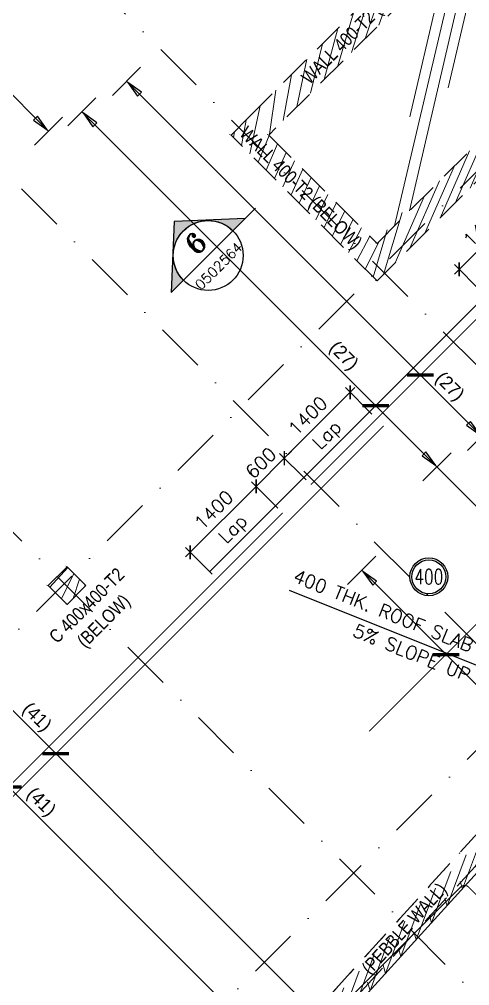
# Model space of a CAD drawing. Extents: x 660761725 to 1323371458, y 2734871439 to 5470067957.
# Drawn here: x 661637868 to 661644637, y 2735060130 to 2735074657 of the extents above; entities that cross this region are included whole.
import ezdxf
from ezdxf.enums import TextEntityAlignment as Align

# ---------------------------------------------------------------- set-up
doc = ezdxf.new("R2010")
doc.units = 0
for name, pattern in [('AXES', [1.95, 1.2, -0.25, 0.25, -0.25]), ('Hidden', [714.375, 476.25, -238.125]), ('sbp_axis_short', [10, 5, -2.5, 0, -2.5])]:
    doc.linetypes.add(name, pattern=pattern)
doc.layers.add('A-DETL', color=5, linetype='Continuous', lineweight=9, true_color=0x0000ff)
for name, color, linetype, lineweight in [('A-FLOR-PATT', 7, 'Continuous', 15), ('A-ROOF', 7, 'Continuous', 15), ('A-WALL-IDEN', 7, 'Continuous', 9), ('S-ARROW', 8, 'Continuous', 13), ('S-COLS-IDEN', 7, 'Continuous', 9), ('S-GRID', 7, 'Continuous', 9)]:
    doc.layers.add(name, color=color, linetype=linetype, lineweight=lineweight)
for name, color, linetype in [('S-AXIS', 20, 'AXES'), ('S-IDEN', 221, 'Continuous'), ('S-LEVEL', 3, 'Continuous'), ('S-RBAR-T16', 201, 'Continuous'), ('S-RBAR-T20', 10, 'Continuous'), ('S-RDIMO', 8, 'Continuous'), ('S-SCEL-INDT', 222, 'Continuous'), ('S-TXT', 3, 'Continuous')]:
    doc.layers.add(name, color=color, linetype=linetype)
doc.styles.add('08437-0000-2-020-000R-0511-00$0$ROMANS', font='ROMANS.shx', dxfattribs={"width": 0.75})
doc.styles.add('Arial Narrow_1', font='ARIALN.TTF', dxfattribs={"height": 199.9999999999998})
doc.styles.add('ROMANS', font='romans.shx')
doc.styles.add('ROMANT', font='romant')
doc.dimstyles.new('S-DIMI-100', dxfattribs={"dimscale": 100, "dimtxt": 2, "dimasz": 1.5, "dimexe": 1, "dimexo": 1, "dimgap": 1, "dimtad": 1, "dimdec": 0, "dimzin": 12, "dimdsep": 46, "dimtxsty": 'ROMANS', "dimblk": 'ARCHTICK', "dimcen": 0.09, "dimdle": 1, "dimclrd": 8, "dimclre": 8, "dimclrt": 4, "dimadec": 0, "dimazin": 3, "dimtfac": 1, "dimtdec": 0, "dimtix": 1, "dimtmove": 1, "dimatfit": 3, "dimtolj": 1, "dimtzin": 0, "dimarcsym": 0})
doc.dimstyles.new('S-DIMI-20', dxfattribs={"dimscale": 20, "dimtxt": 2, "dimasz": 1.5, "dimexe": 1, "dimexo": 1, "dimgap": 1, "dimtad": 1, "dimdec": 0, "dimzin": 12, "dimdsep": 46, "dimtxsty": 'ROMANS', "dimblk": 'ARCHTICK', "dimcen": 0.09, "dimdle": 1, "dimclrd": 8, "dimclre": 8, "dimclrt": 4, "dimadec": 0, "dimazin": 3, "dimtfac": 1, "dimtdec": 0, "dimtix": 1, "dimtmove": 1, "dimatfit": 3, "dimtolj": 1, "dimtzin": 0, "dimarcsym": 0})
pattern_1 = [(74.99999999999999, (0, 0), (-153.3407249233896, 41.08752341002518), [])]

# ---------------------------------------------------------------- blocks, each defined once
blk = doc.blocks.new('I am… All Range.')
at = {"layer": 'S-GRID', "color": 8, "linetype": 'sbp_axis_short', "lineweight": 13, "ltscale": 150}
for p, q in [((662622712.44625, 2734514326.959595), (662688816.0170653, 2734580430.53041)), ((662664888.7277402, 2734577934.090839), (662687431.1831487, 2734555391.635431)), ((662627061.1529542, 2734509978.252891), (662693164.7237693, 2734576081.823706)), ((662662792.38458, 2734575837.747679), (662685335.3221155, 2734553295.930852)), ((662660147.2208296, 2734573192.583929), (662682689.8586049, 2734550649.946153))]:
    blk.add_line(p, q, dxfattribs=at)
blk = doc.blocks.new('*U1143')
at = {"layer": 'S-SCEL-INDT'}
h = blk.add_hatch(color=256, dxfattribs=at)
edge = h.paths.add_edge_path()
edge.add_line((7.000001906104444, 2.263283386128023e-05), (10.50000190576247, 3.394924715394154e-05))
edge.add_line((10.50000190576247, 3.394924715394154e-05), (-2.921335544670001e-05, 9.624999999075953))
edge.add_line((-2.921335544670001e-05, 9.624999999075953), (-10.49999809220753, -3.394923260202631e-05))
edge.add_line((-10.49999809220753, -3.394923260202631e-05), (-6.999998092549504, -2.263281203340739e-05))
edge.add_arc((1.90677747013979e-06, 1.091277068709939e-11), 6.999999999363562, 0.00018525217620890544, 180.0001852521762, ccw=False)
at = {"layer": 'S-SCEL-INDT', "color": 2, "linetype": 'Continuous'}
blk.add_line((-6.999999999228748, 4.272327350918204e-05), (6.999999999228748, -4.272327350918204e-05), dxfattribs=at)
at = {"layer": 'S-SCEL-INDT'}
blk.add_line((13.40845287412958, 4.901550710201263e-05), (7.000001906104444, 2.263283386128023e-05), dxfattribs=at)
blk.add_lwpolyline([(7.000001906104444, 2.263283386128023e-05), (10.50000190576247, 3.394924715394154e-05), (-2.921335544670001e-05, 9.624999999075953), (-10.49999809220753, -3.394923260202631e-05), (-6.999998092549504, -2.263281203340739e-05, -0.9999999999999999)], format="xyb", close=True, dxfattribs=at)
for centre, radius in [((0, 0), 6.999999999370188), ((0, -1.906788384076208e-06), 6.99999999936)]:
    blk.add_circle(centre, radius, dxfattribs=at)
at = {"layer": 'S-SCEL-INDT', "linetype": 'Continuous', "style": 'ROMANT', "flags": 8}
for rotation, p in [(359.9998251523294, (-9.533905540592968e-07, 3.499999999687137)), (0.0001748476705820678, (9.533905540592968e-07, 3.499943417606119))]:
    blk.add_attdef('01', text='', height=4, rotation=rotation, dxfattribs=at).set_placement(p, align=Align.MIDDLE_CENTER)
at = {"layer": 'S-SCEL-INDT', "color": 3, "linetype": 'Continuous', "style": 'ROMANS', "flags": 8}
for rotation, p in [(359.9998251523294, (0, -2.974065839854546)), (0.0001748476705820678, (0, -2.97412474701559))]:
    blk.add_attdef('-', text='', height=2, rotation=rotation, dxfattribs=at).set_placement(p, align=Align.MIDDLE_CENTER)
blk = doc.blocks.new('I am… Limitless.')
at = {"layer": 'S-TXT', "color": 134}
ref = blk.add_blockref('*U1143', (662385813.3527745, 2734567411.659418), dxfattribs=dict(at, xscale=75.00000000000001, yscale=75.00000000000001, zscale=75.00000000000001, rotation=44.94966640259396))
ref.add_attrib('-', '0502564', dxfattribs={"layer": 'S-SCEL-INDT', "color": 3, "linetype": 'Continuous', "height": 150, "rotation": 44.94984142316793, "style": 'ROMANS'}).set_placement((662385970.940936, 2734567253.794135), align=Align.MIDDLE_CENTER)
ref.add_attrib('01', '6', dxfattribs={"layer": 'S-SCEL-INDT', "linetype": 'Continuous', "height": 300.0000000000001, "rotation": 44.94984142316793, "style": 'ROMANT'}).set_placement((662385627.9034256, 2734567597.434984), align=Align.MIDDLE_CENTER)
blk = doc.blocks.new('*U89')
at = {"layer": 'S-IDEN', "color": 8}
for radius in [3.8, 3.4]:
    blk.add_circle((0, 0), radius, dxfattribs=at)
at = {"layer": 'S-IDEN', "color": 4, "style": '08437-0000-2-020-000R-0511-00$0$ROMANS', "width": 0.75, "flags": 8}
blk.add_attdef('100', text='', height=3, dxfattribs=at).set_placement((0, 0), align=Align.MIDDLE_CENTER)
blk = doc.blocks.new('_ARCHTICK')
at = {"color": 0, "linetype": 'ByBlock', "const_width": 0.15}
blk.add_lwpolyline([(-0.5, -0.5), (0.5, 0.5)], dxfattribs=at)
blk = doc.blocks.new('*D299')
at = {"layer": 'S-RBAR-T16', "color": 8, "lineweight": -2, "transparency": 16777216}
for p, q in [((661642911.6505452, 2735069120.195968), (661641780.2793502, 2735067988.825345)), ((661643168.0273138, 2735068722.397678), (661642770.229189, 2735069120.196004)), ((661642178.0777614, 2735067732.448125), (661641780.2793859, 2735068130.246701))]:
    blk.add_line(p, q, dxfattribs=at)
at = {"layer": 'S-RBAR-T16', "color": 8, "lineweight": -2, "transparency": 16777216, "xscale": 150, "yscale": 150, "zscale": 150}
for p, rotation in [((661642840.9398493, 2735069049.485308), 44.99998551083341), ((661641850.9900461, 2735068059.536005), 224.9999855108334)]:
    blk.add_blockref('_ARCHTICK', p, dxfattribs=dict(at, rotation=rotation))
at = {"layer": 'S-RBAR-T16', "color": 4, "transparency": 16777216, "char_height": 200, "attachment_point": 5, "rotation": 44.999985510833376, "style": 'ROMANS'}
for s, insert in [('\\A1;1400', (661642204.5436277, 2735068695.932049)), ('\\A1;Lap', (661642510.9564887, 2735068389.519032))]:
    blk.add_mtext(s, dxfattribs=dict(at, insert=insert))
blk = doc.blocks.new('*D300')
at = {"layer": 'S-RBAR-T16', "color": 8, "lineweight": -2, "transparency": 16777216}
for p, q in [((661641497.4368623, 2735067705.982409), (661640366.0657712, 2735066574.61189)), ((661641753.8136936, 2735067308.184056), (661641356.0155061, 2735067705.982444)), ((661640763.8642455, 2735066318.234606), (661640366.065807, 2735066716.033246))]:
    blk.add_line(p, q, dxfattribs=at)
at = {"layer": 'S-RBAR-T16', "color": 8, "lineweight": -2, "transparency": 16777216, "xscale": 150, "yscale": 150, "zscale": 150}
for p, rotation in [((661641426.7261664, 2735067635.271749), 44.99998551083341), ((661640436.7764672, 2735066645.32255), 224.9999855108334)]:
    blk.add_blockref('_ARCHTICK', p, dxfattribs=dict(at, rotation=rotation))
at = {"layer": 'S-RBAR-T16', "color": 4, "transparency": 16777216, "char_height": 200, "attachment_point": 5, "rotation": 44.999985510833376, "style": 'ROMANS'}
for s, insert in [('\\A1;1400', (661640790.3299968, 2735067281.718542)), ('\\A1;Lap', (661641096.7428578, 2735066975.305525))]:
    blk.add_mtext(s, dxfattribs=dict(at, insert=insert))
blk = doc.blocks.new('*D301')
at = {"layer": 'S-RBAR-T16', "color": 8, "lineweight": -2, "transparency": 16777216}
for p, q in [((661642178.0777614, 2735067732.448125), (661641780.2794938, 2735068130.246593)), ((661641850.990154, 2735068059.535897), (661641957.0561981, 2735068165.601888)), ((661641850.990154, 2735068059.535897), (661641426.7259784, 2735067635.271936)), ((661641753.8136936, 2735067308.184056), (661641356.0153182, 2735067705.982633)), ((661641426.7259784, 2735067635.271936), (661641320.6599345, 2735067529.205946))]:
    blk.add_line(p, q, dxfattribs=at)
at = {"layer": 'S-RBAR-T16', "color": 8, "lineweight": -2, "transparency": 16777216, "xscale": 150, "yscale": 150, "zscale": 150}
for p, rotation in [((661641850.990154, 2735068059.535897), 224.9999855108334), ((661641426.7259784, 2735067635.271936), 44.99998551083338)]:
    blk.add_blockref('_ARCHTICK', p, dxfattribs=dict(at, rotation=rotation))
at = {"layer": 'S-RBAR-T16', "color": 4, "transparency": 16777216, "insert": (661641497.436746, 2735067988.825309), "char_height": 200, "attachment_point": 5, "rotation": 44.999985510833376, "style": 'ROMANS'}
blk.add_mtext('\\A1;600', dxfattribs=at)
blk = doc.blocks.new('*D303')
at = {"layer": 'S-RBAR-T16', "color": 8, "lineweight": -2, "transparency": 16777216}
for p, q in [((661645538.9139624, 2735071959.018249), (661644407.5428712, 2735070827.64773)), ((661645795.2907937, 2735071561.219896), (661645397.4926062, 2735071959.018285)), ((661644805.3413455, 2735070571.270447), (661644407.542907, 2735070969.069086))]:
    blk.add_line(p, q, dxfattribs=at)
at = {"layer": 'S-RBAR-T16', "color": 8, "lineweight": -2, "transparency": 16777216, "xscale": 150, "yscale": 150, "zscale": 150}
for p, rotation in [((661645468.2032664, 2735071888.307589), 44.99998551083341), ((661644478.2535672, 2735070898.35839), 224.9999855108334)]:
    blk.add_blockref('_ARCHTICK', p, dxfattribs=dict(at, rotation=rotation))
at = {"layer": 'S-RBAR-T16', "color": 4, "transparency": 16777216, "char_height": 200, "attachment_point": 5, "rotation": 44.999985510833376, "style": 'ROMANS'}
for s, insert in [('\\A1;1400', (661644831.8070968, 2735071534.754382)), ('\\A1;Lap', (661645138.2199578, 2735071228.341365))]:
    blk.add_mtext(s, dxfattribs=dict(at, insert=insert))
blk = doc.blocks.new('cadf_04')
at = {"color": 8, "const_width": 0.5000000000000002}
blk.add_lwpolyline([(1.414213560521603, 1.414213564246893), (-1.414213556796312, -1.414213556796312)], dxfattribs=at)
blk = doc.blocks.new('CADF_02')
at = {"color": 0}
blk.add_lwpolyline([(0, 0), (2.5, -0.4166666679084301), (2.5, 0.4166666679084301)], close=True, dxfattribs=at)
blk = doc.blocks.new('cadf_03')
at = {"color": 8}
blk.add_lwpolyline([(-3.725290298461914e-09, 2.99999999627471), (3.725290298461914e-09, -3.000000007450581)], dxfattribs=at)
blk.add_blockref('CADF_02', (0.2513523101806641, 0), dxfattribs=at)
blk = doc.blocks.new('I am… Atomic.')
at = {"layer": 'A-FLOR-PATT', "transparency": 33554600}
h = blk.add_hatch(dxfattribs=at)
h.set_pattern_fill('ANSI31', color=8, scale=50, angle=30, style=0)
h.set_pattern_definition(pattern_1)
edge = h.paths.add_edge_path()
edge.add_line((662389967.6433319, 2734579123.010657), (662390007.8012236, 2734579503.468677))
edge.add_line((662342114.705975, 2734544592.546931), (662390007.8012234, 2734579503.468677))
edge.add_line((662363195.8073889, 2734559608.047176), (662389967.7690635, 2734579123.040917))
edge.add_line((662362417.6524743, 2734559040.823584), (662363719.8899552, 2734559990.06879))
edge.add_line((662346720.4841449, 2734547598.623516), (662362783.6519626, 2734559307.613063))
edge.add_line((662345821.5310795, 2734546943.346041), (662347578.010761, 2734548223.703842))
edge.add_line((662342292.6126368, 2734544370.997322), (662346307.4227723, 2734547297.529027))
edge.add_line((662325865.2845687, 2734528370.671522), (662342114.6925843, 2734544592.5523))
edge.add_line((662340490.7204528, 2734542572.157625), (662342149.9785906, 2734544228.604904))
edge.add_line((662339422.0417168, 2734541505.28928), (662341320.3495216, 2734543400.381265))
edge.add_line((662336597.6306283, 2734538685.662872), (662340136.8031961, 2734542218.839921))
edge.add_line((662332705.8949801, 2734534800.520002), (662336243.7133716, 2734538332.345168))
edge.add_line((662332253.0745114, 2734534348.466631), (662332782.9359009, 2734534877.430412))
edge.add_line((662326312.3910785, 2734528417.846987), (662332351.9776915, 2734534447.202265))
edge.add_line((662325865.2845687, 2734528370.671522), (662326312.3910785, 2734528417.846987))
h = blk.add_hatch(dxfattribs=at)
h.set_pattern_fill('ANSI31', color=8, scale=50, angle=30, style=0)
h.set_pattern_definition(pattern_1)
edge = h.paths.add_edge_path()
edge.add_line((662389967.6433319, 2734579123.010657), (662390007.8012236, 2734579503.468677))
edge.add_line((662390178.8400514, 2734578972.951882), (662393574.2351673, 2734576558.543434))
edge.add_line((662390389.9110394, 2734578822.862847), (662389967.7690635, 2734579123.040917))
edge.add_line((662401600.1085552, 2734571260.373601), (662390007.8012234, 2734579503.468677))
edge.add_line((662401045.2346829, 2734570742.112331), (662400996.5411683, 2734571280.666277))
edge.add_line((662400996.5411683, 2734571280.666277), (662391834.41239, 2734577795.702194))
edge.add_line((662401631.7932035, 2734570909.939), (662401600.1085552, 2734571260.373601))
edge.add_line((662398386.0115408, 2734568087.393885), (662401045.2346829, 2734570742.112331))
edge.add_line((662378065.801715, 2734545768.423274), (662383150.2610395, 2734551353.010825))
edge.add_line((662383150.2610395, 2734551353.010825), (662388234.7203641, 2734556937.598375))
edge.add_line((662388234.7203641, 2734556937.598375), (662393319.1796887, 2734562522.185926))
edge.add_line((662393319.1796887, 2734562522.185926), (662398403.6390133, 2734568106.773477))
edge.add_line((662377177.0145457, 2734544792.211362), (662378389.7704264, 2734546124.258873))
edge.add_line((662345219.5168241, 2734509691.243385), (662350637.7770958, 2734515642.46591))
edge.add_line((662350637.7770958, 2734515642.46591), (662356056.0373675, 2734521593.688435))
edge.add_line((662356056.0373675, 2734521593.688435), (662361474.2976393, 2734527544.91096))
edge.add_line((662361474.2976393, 2734527544.91096), (662366892.5579109, 2734533496.133485))
edge.add_line((662366892.5579109, 2734533496.133485), (662372310.8181826, 2734539447.35601))
edge.add_line((662372310.8181826, 2734539447.35601), (662377729.0784543, 2734545398.578536))
edge.add_line((662345267.5598451, 2734509156.384884), (662400082.3408674, 2734569362.972085))
edge.add_line((662401418.6805061, 2734570690.601139), (662400941.3227103, 2734570214.051982))
edge.add_line((662400082.3408674, 2734569362.972085), (662401631.7932035, 2734570909.939))
h = blk.add_hatch(dxfattribs=at)
h.set_pattern_fill('ANSI31', color=8, scale=50, angle=30, style=0)
h.set_pattern_definition(pattern_1)
h.paths.add_polyline_path([(662390598.7475477, 2734578465.579719), (662388715.9077953, 2734576585.929477), (662393033.5280749, 2734572268.306242), (662394916.3678274, 2734574147.956483)], flags=16)
h.paths.add_polyline_path([(662390839.3164489, 2734573896.731206), (662388432.7739979, 2734576303.275305), (662387325.0130155, 2734575197.390858), (662389731.5554665, 2734572790.846759)], flags=16)
h.paths.add_polyline_path([(662390368.5953544, 2734572861.041639), (662386723.2477131, 2734569221.869177), (662388351.2029004, 2734567593.912876), (662391996.5505418, 2734571233.085337)], flags=16)
edge = h.paths.add_edge_path()
edge.add_line((662387041.8903742, 2734575480.513693), (662390592.252198, 2734579033.96361))
edge.add_line((662390595.7468959, 2734579030.091289), (662391834.41239, 2734577795.702194))
edge.add_line((662387041.8903742, 2734575480.513693), (662386758.7565768, 2734575197.859521))
edge.add_line((662389448.4216691, 2734572508.192587), (662386758.7565768, 2734575197.859521))
edge.add_line((662388351.1917443, 2734567028.135869), (662386156.9912745, 2734569222.337841))
edge.add_line((662386156.9912745, 2734569222.337841), (662386440.1250719, 2734569504.992013))
edge.add_line((662386440.1250719, 2734569504.992013), (662389448.4216691, 2734572508.192587))
edge.add_line((662395199.4904686, 2734573864.833648), (662388634.3255417, 2734567310.790041))
edge.add_line((662388351.1917443, 2734567028.135869), (662388634.3255417, 2734567310.790041))
edge.add_line((662390580.9457026, 2734573073.032268), (662392208.9008899, 2734571445.075966))
edge.add_line((662392208.9008899, 2734571445.075966), (662392750.3942775, 2734571985.65207))
edge.add_line((662395199.4904686, 2734573864.833648), (662395482.624266, 2734574147.48782))
edge.add_line((662391834.41239, 2734577795.702194), (662395482.624266, 2734574147.48782))
edge.add_line((662392750.3942775, 2734571985.65207), (662391122.4390903, 2734573613.608371))
h = blk.add_hatch(dxfattribs=at)
h.set_pattern_fill('ANSI31', color=8, scale=50, angle=30, style=0)
h.set_pattern_definition(pattern_1)
edge = h.paths.add_edge_path()
edge.add_line((662345468.2720397, 2734510142.524049), (662345661.1307589, 2734509588.669044))
edge.add_line((662345219.5168241, 2734509691.243385), (662350637.7770958, 2734515642.46591))
edge.add_line((662350637.7770958, 2734515642.46591), (662356056.0373675, 2734521593.688435))
edge.add_line((662356056.0373675, 2734521593.688435), (662361474.2976393, 2734527544.91096))
edge.add_line((662361474.2976393, 2734527544.91096), (662366892.5579109, 2734533496.133485))
edge.add_line((662366892.5579109, 2734533496.133485), (662372310.8181826, 2734539447.35601))
edge.add_line((662372310.8181826, 2734539447.35601), (662377729.0784543, 2734545398.578536))
edge.add_line((662345267.5598451, 2734509156.384884), (662400082.3408674, 2734569362.972085))
h = blk.add_hatch(dxfattribs=at)
h.set_pattern_fill('ANSI31', color=8, scale=50, angle=30, style=0)
h.set_pattern_definition(pattern_1)
h.paths.add_polyline_path([(662383692.9491707, 2734562731.852351), (662383410.1576436, 2734562449.061046), (662383692.4810303, 2734562166.258439), (662383975.2725575, 2734562449.049744)])
at = {"layer": 'A-DETL', "color": 8, "linetype": 'Hidden', "lineweight": 9}
for p, q in [((662395199.4904686, 2734573864.833648), (662388634.3255417, 2734567310.790041)), ((662390368.5953544, 2734572861.041639), (662386723.2477131, 2734569221.869177)), ((662386440.1250719, 2734569504.992013), (662389448.4216691, 2734572508.192587)), ((662388351.2029004, 2734567593.912876), (662391996.5505418, 2734571233.085337)), ((662386156.9912745, 2734569222.337841), (662386440.1250719, 2734569504.992013)), ((662386156.9912745, 2734569222.337841), (662386136.0458293, 2734569230.729803)), ((662388351.1917443, 2734567028.135869), (662386156.9912745, 2734569222.337841)), ((662386723.2477131, 2734569221.869177), (662386702.3023317, 2734569230.261114)), ((662386723.2477131, 2734569221.869177), (662388351.2029004, 2734567593.912876)), ((662399013.4511831, 2734568320.204953), (662345232.817815, 2734509249.488402)), ((662388330.2572441, 2734567602.304923), (662388351.2029004, 2734567593.912876)), ((662388351.1917443, 2734567028.135869), (662388634.3255417, 2734567310.790041)), ((662388330.2459286, 2734567036.527979), (662388351.1917443, 2734567028.135869)), ((662383692.9491707, 2734562731.852351), (662383410.1576436, 2734562449.061046)), ((662383672.3438892, 2734562740.108024), (662383692.9491707, 2734562731.852351)), ((662383975.2725575, 2734562449.049744), (662383692.9491707, 2734562731.852351)), ((662383389.2099802, 2734562457.453897), (662383410.1576436, 2734562449.061046)), ((662383410.1576436, 2734562449.061046), (662383692.4810303, 2734562166.258439)), ((662383692.4810303, 2734562166.258439), (662383975.2725575, 2734562449.049744)), ((662383975.1558458, 2734562449.096505), (662383955.4664828, 2734562456.985208)), ((662383672.3325738, 2734562174.33108), (662383692.3643185, 2734562166.3052))]:
    blk.add_line(p, q, dxfattribs=at)
at = {"layer": 'A-DETL', "color": 8, "linetype": 'Hidden', "lineweight": 9, "flags": 128}
blk.add_lwpolyline([(662378065.801715, 2734545768.423274), (662383150.2610395, 2734551353.010825), (662388234.7203641, 2734556937.598375), (662393319.1796887, 2734562522.185926), (662398403.6390133, 2734568106.773477)], dxfattribs=at)
at = {"layer": 'A-ROOF', "color": 8, "lineweight": 13}
blk.add_line((662345267.5598451, 2734509156.384884), (662400082.3408674, 2734569362.972085), dxfattribs=at)
at = {"layer": 'S-LEVEL', "xscale": 74.99999999999999, "yscale": 75.00000001090066, "zscale": 74.99999999999999}
blk.add_blockref('*U89', (662389130.364601, 2734562581.519176), dxfattribs=at).add_auto_attribs({'100': '400'})
at = {"layer": 'A-WALL-IDEN', "color": 8, "char_height": 199.9999999999998, "attachment_point": 1, "style": 'Arial Narrow_1'}
for s, insert, width, rotation in [('WALL 400-T2 (BELOW)', (662387194.9907339, 2734570112.629512), 3070.463124999997, 45.00000000000009), ('WALL 400-T2 (BELOW)', (662386411.9381038, 2734569372.084154), 3070.463124999997, 314.9999999999998), ('(PEBBLE WALL)', (662388101.7235912, 2734556721.020119), 2172.573124999998, 47.68386439457864)]:
    blk.add_mtext(s, dxfattribs=dict(at, insert=insert, width=width, rotation=rotation))
at = {"layer": 'S-COLS-IDEN', "color": 8, "char_height": 199.9999999999998, "attachment_point": 1, "rotation": 44.99999999999995, "style": 'Arial Narrow_1'}
for s, insert, width in [('C 400x400-T2', (662383401.9483792, 2734561708.303398), 1819.830624999998), ('(BELOW)', (662383822.8978848, 2734561642.822364), 1218.564999999999)]:
    blk.add_mtext(s, dxfattribs=dict(at, insert=insert, width=width))
at = {"layer": 'S-TXT', "char_height": 200, "attachment_point": 1, "rotation": 338.1823885034527, "style": 'ROMANS'}
for s, insert in [('400 THK. ROOF SLAB', (662387145.3363421, 2734562698.103019)), ('5% SLOPE UP', (662388045.1586019, 2734561878.251612))]:
    blk.add_mtext(s, dxfattribs=dict(at, insert=insert))
at = {"layer": 'S-ARROW'}
blk.add_leader([(662390394.9220443, 2734561031.426208), (662387036.7335539, 2734562375.803278)], dimstyle='S-DIMI-20', override={"dimasz": 15, "dimgap": 1, "dimtad": 0}, dxfattribs=at)

msp = doc.modelspace()

# ---------------------------------------------------------------- linework, layer by layer
at = {"layer": 'S-RBAR-T20', "linetype": 'Hidden', "const_width": 16}
for points in [[(661642248.7884687, 2735067661.737565), (661647385.9945422, 2735072798.943354)], [(661640728.7953839, 2735066353.303531), (661645866.0014443, 2735071490.509307)], [(661643127.4355605, 2735063954.662728), (661648953.7285, 2735069780.955344)], [(661635975.801036, 2735061177.191515), (661643344.5174425, 2735068545.907514)], [(661634455.8079485, 2735059868.757478), (661641824.5243452, 2735067237.473465)]]:
    msp.add_lwpolyline(points, dxfattribs=at)
msp.add_lwpolyline([(661638606.5877622, 2735055717.977428), (661644499.823756, 2735061611.213095, -0.4142135623730951), (661644622.5067825, 2735061611.213092), (661645436.7402185, 2735060796.979611)], format="xyb", dxfattribs=at)
at = {"layer": 'S-RDIMO'}
for p, q in [((661638306.2076352, 2735072975.927981), (661636118.3454688, 2735075163.790267)), ((661639478.6425614, 2735073726.53348), (661644815.8309081, 2735068389.344837)), ((661638807.7550192, 2735073267.204939), (661644144.9433659, 2735067930.016297)), ((661633892.2288786, 2735068140.120107), (661642354.1269761, 2735059678.221528)), ((661633180.1365541, 2735067639.586786), (661641642.0346515, 2735059177.688206)), ((661643014.1942512, 2735066375.003621), (661645663.8933984, 2735063725.304323))]:
    msp.add_line(p, q, dxfattribs=at)
msp.add_lwpolyline([(661644144.9433659, 2735067930.016297), (661652504.1943885, 2735059570.764783)], dxfattribs=at)

# ---------------------------------------------------------------- block references
at = {"layer": 'S-AXIS'}
for name, p in [('I am… All Range.', (-1032317.531363606, 503695.4297404289)), ('I am… Atomic.', (-745106.9118326902, 503695.4297404289)), ('I am… Limitless.', (-745106.9118326902, 503695.4297404289))]:
    msp.add_blockref(name, p, dxfattribs=at)
at = {"layer": 'S-RDIMO'}
for name, p, xscale, yscale, zscale, rotation in [('cadf_03', (661639478.6425614, 2735073726.53348), 100, 100, 100, 314.9999984117233), ('cadf_03', (661638807.7550192, 2735073267.204939), 100, 100, 100, 314.9999984150477), ('cadf_03', (661638306.2076352, 2735072975.927981), 100, 100, 100, 134.999998446877), ('cadf_04', (661643896.1133949, 2735069309.062402), 100, 100, 100, 314.9999984117233), ('cadf_04', (661643225.225852, 2735068849.733861), 100, 100, 100, 314.999998413768), ('cadf_03', (661644815.8309081, 2735068389.344837), 99.99999999999996, 99.99999999999996, 99.99999999999996, 134.9999984117233), ('cadf_03', (661644144.9433659, 2735067930.016297), 100, 100, 100, 134.9999984150476), ('cadf_03', (661643014.1942511, 2735066375.00362), 99.99999999999996, 99.99999999999996, 99.99999999999996, 314.9999983309002), ('cadf_04', (661644280.9853489, 2735065108.212451), 99.99999999999996, 99.99999999999996, 99.99999999999996, 314.9999984237227), ('cadf_04', (661638415.4791915, 2735063616.869537), 100.0000000000002, 100.0000000000002, 100.0000000000002, 134.9999984564391), ('cadf_04', (661637703.3868669, 2735063116.336215), 100.0000000000002, 100.0000000000002, 100.0000000000002, 134.9999984564391)]:
    msp.add_blockref(name, p, dxfattribs=dict(at, xscale=xscale, yscale=yscale, zscale=zscale, rotation=rotation))

# ---------------------------------------------------------------- texts
for s, rotation, p in [('(27)', 314.9999984150477, (661642512.820739, 2735069703.560375)), ('(27)', 314.9999984117233, (661644105.2018902, 2735069241.395256)), ('(41)', 314.9999982880856, (661637901.0117323, 2735064272.758375)), ('(41)', 314.9999983197309, (661637965.005372, 2735062996.139048))]:
    msp.add_text(s, height=200, rotation=rotation, dxfattribs=at).set_placement(p)

# ---------------------------------------------------------------- dimensions: what is measured, and where the dimension line sits
at = {"layer": 'S-RBAR-T16'}
for base, p1, p2, picture, middle in [((661644478.2535672, 2735070898.35839), (661645866.0014539, 2735071490.5092), (661644876.0520056, 2735070500.559751), '*D303', (661644973.2284173, 2735071393.33299)), ((661641850.9900461, 2735068059.536005), (661643238.7379738, 2735068651.686982), (661642248.7884216, 2735067661.737429), '*D299', (661642345.9649482, 2735068554.510656)), ((661640436.7764672, 2735066645.32255), (661641824.524354, 2735067237.47336), (661640834.5749058, 2735066247.52391), '*D300', (661640931.7513173, 2735067140.297149))]:
    dim = msp.add_linear_dim(base=base, p1=p1, p2=p2, angle=44.99998551083338, text='<>\\XLap', dimstyle='S-DIMI-100', dxfattribs=at)
    dim.commit()
    dim.dimension.update_dxf_attribs({"geometry": picture, "text_midpoint": middle})
dim = msp.add_linear_dim(base=(661641426.7259784, 2735067635.271936), p1=(661642248.7884216, 2735067661.737429), p2=(661641824.524354, 2735067237.47336), angle=44.99998551083338, dimstyle='S-DIMI-100', dxfattribs=at)
dim.commit()
dim.dimension.update_dxf_attribs({"geometry": '*D301', "text_midpoint": (661641497.436746, 2735067988.825309)})

doc.saveas('drawing.dxf')
